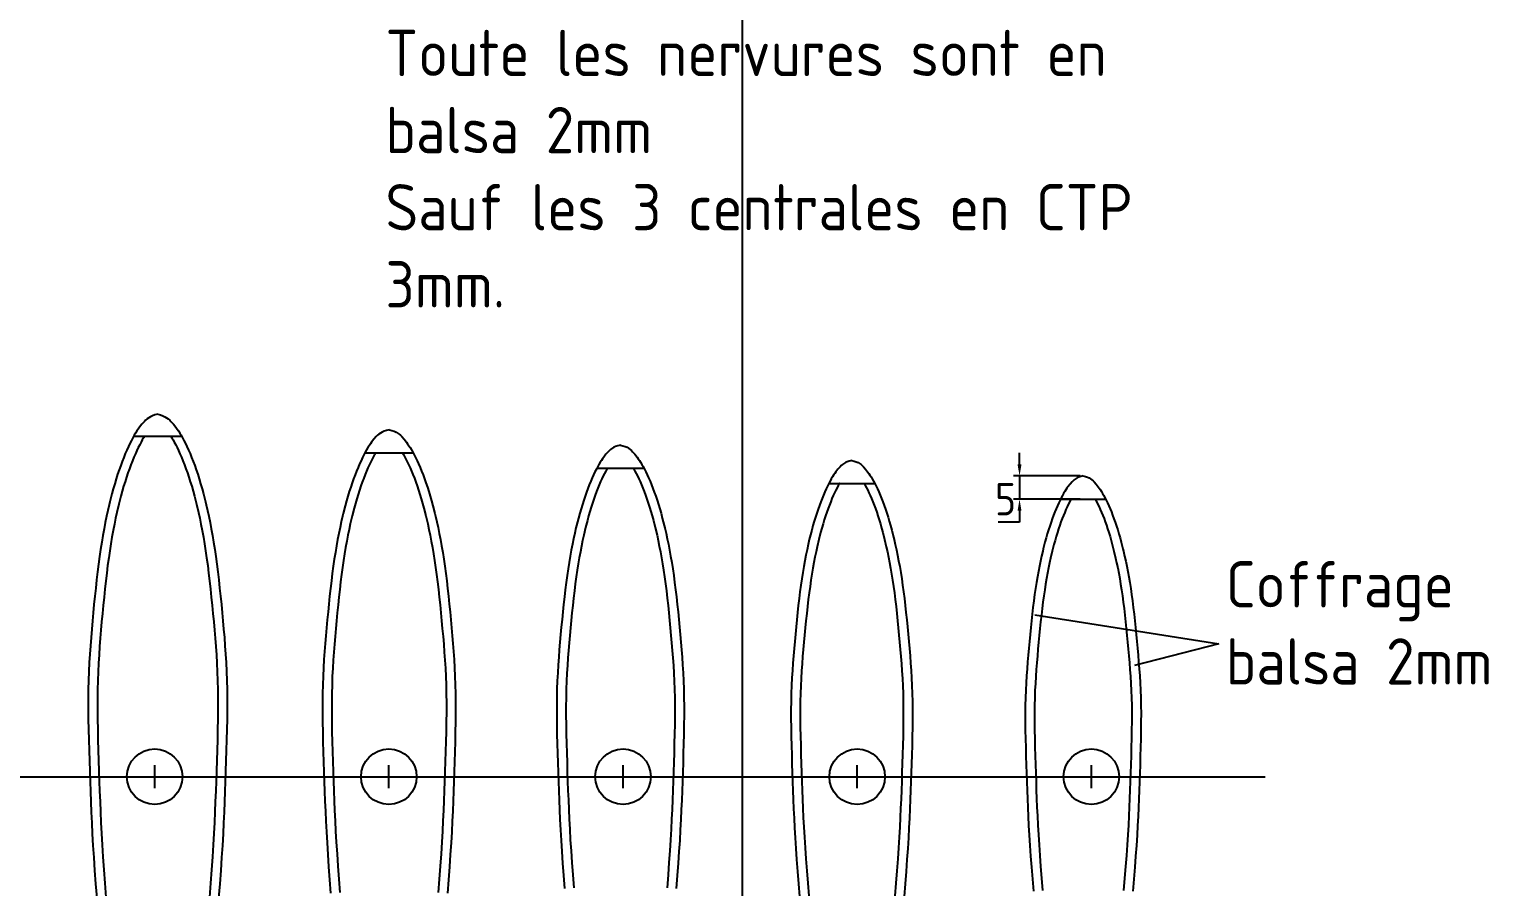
# Model space of a CAD drawing. Extents: x 426 to 4535, y 0 to 2050.
# Drawn here: x 2172.2 to 2487.7, y 1161.2 to 1346.6 of the extents above; entities that cross this region are included whole.
import ezdxf

# ---------------------------------------------------------------- set-up
doc = ezdxf.new("R2010")
doc.units = 0
doc.layers.get('0').update_dxf_attribs({"linetype": 'CONTINUOUS'})
doc.layers.get('DEFPOINTS').update_dxf_attribs({"linetype": 'CONTINUOUS'})
for name, color, linetype in [('DIM', 7, 'CONTINUOUS'), ('NERVAILE', 6, 'CONTINUOUS'), ('PRINT', 9, 'CONTINUOUS')]:
    doc.layers.add(name, color=color, linetype=linetype)
doc.styles.get("Standard").update_dxf_attribs({"font": 'ISOCP', "height": 7})
doc.dimstyles.new('ISO-25', dxfattribs={"dimtxt": 7, "dimasz": 2.5, "dimexe": 1.3, "dimexo": 0.6, "dimgap": 1.5, "dimtad": 0, "dimtih": 1, "dimtoh": 1, "dimdec": 4, "dimtxsty": 'STANDARD', "dimcen": 2.5, "dimazin": 3, "dimtfac": 1, "dimtdec": 4, "dimtmove": 0, "dimatfit": 3, "dimtvp": 1, "dimtolj": 1, "dimtzin": 0})

# ---------------------------------------------------------------- blocks, each defined once
blk = doc.blocks.new('*D34')
at = {"color": 0, "linetype": 'BYBLOCK'}
for p, q in [((2386.26, 1252.5), (2386.26, 1255)), ((2399.4, 1250), (2384.96, 1250)), ((2386.26, 1250), (2386.26, 1245)), ((2399.4, 1245), (2384.96, 1245)), ((2386.26, 1240), (2381.67, 1240)), ((2386.26, 1242.5), (2386.26, 1240))]:
    blk.add_line(p, q, dxfattribs=at)
for points in [[(2385.84, 1252.5), (2386.68, 1252.5), (2386.26, 1250)], [(2385.84, 1242.5), (2386.68, 1242.5), (2386.26, 1245)]]:
    blk.add_solid(points, dxfattribs=at)
at = {"layer": 'DEFPOINTS', "color": 0, "linetype": 'BYBLOCK'}
for p in [(2400, 1250), (2386.26, 1245), (2400, 1245)]:
    blk.add_point(p, dxfattribs=at)
at = {"color": 0, "linetype": 'BYBLOCK', "insert": (2383.22, 1245), "char_height": 7, "attachment_point": 5}
blk.add_mtext('\\A1;5', dxfattribs=at)

msp = doc.modelspace()

# ---------------------------------------------------------------- linework, layer by layer
at = {"layer": 'DIM'}
for p, q in [((2389.53371, 1220.0103), (2429.30432, 1213.75489)), ((2429.30432, 1213.75489), (2411.14136, 1209.06333))]:
    msp.add_line(p, q, dxfattribs=at)
at = {"layer": 'DIM', "linetype": 'CONTINUOUS'}
for p, q in [((2199.35173, 1182.49999), (2199.35173, 1187.49999)), ((2249.95977, 1182.49999), (2249.95977, 1187.49999)), ((2300.56784, 1182.49999), (2300.56784, 1187.49999)), ((2351.17588, 1182.49999), (2351.17588, 1187.49999)), ((2401.78392, 1182.49999), (2401.78392, 1187.49999)), ((2196.85173, 1184.99999), (2201.85173, 1184.99999)), ((2247.45977, 1184.99999), (2252.45977, 1184.99999)), ((2298.06784, 1184.99999), (2303.06784, 1184.99999)), ((2348.67588, 1184.99999), (2353.67588, 1184.99999)), ((2399.28392, 1184.99999), (2404.28392, 1184.99999))]:
    msp.add_line(p, q, dxfattribs=at)
at = {"layer": 'NERVAILE'}
msp.add_line((1621.14905, 1184.99999), (2439.3407, 1184.99999), dxfattribs=at)
for points in [[(2200.00002, 1263.33334), (2199.39464, 1263.19056), (2198.87458, 1263.01739), (2198.42763, 1262.81663), (2197.70431, 1262.34346), (2197.40354, 1262.07663), (2197.1271, 1261.79336), (2196.60023, 1261.18726), (2196.06935, 1260.51461), (2195.79827, 1260.14027), (2195.52157, 1259.73336), (2195.23786, 1259.28844), (2194.94576, 1258.8001), (2194.64387, 1258.2629), (2194.33139, 1257.67277), (2194.0098, 1257.03106), (2193.68113, 1256.34048), (2193.34744, 1255.60373), (2193.01079, 1254.82353), (2192.67323, 1254.00256), (2192.3368, 1253.14355), (2192.00356, 1252.2492), (2191.67522, 1251.32152), (2191.35211, 1250.35985), (2191.03422, 1249.36282), (2190.72154, 1248.32908), (2190.41408, 1247.25727), (2190.11181, 1246.14602), (2189.66414, 1244.40998), (2189.52285, 1243.79979), (2189.52285, 1243.79979), (2189.52285, 1243.79979), (2189.23625, 1242.56209), (2188.95549, 1241.27952), (2188.68126, 1239.95072), (2188.41421, 1238.57432), (2188.15502, 1237.14897), (2187.90436, 1235.67329), (2187.6629, 1234.14593), (2187.43131, 1232.56552), (2187.21005, 1230.93229), (2186.99869, 1229.25281), (2186.79661, 1227.53523), (2186.60318, 1225.78771), (2186.41777, 1224.0184), (2186.23974, 1222.23547), (2186.06847, 1220.44705), (2185.90332, 1218.66133), (2185.7442, 1216.88326), (2185.59323, 1215.10515), (2185.45305, 1213.31611), (2185.32631, 1211.50525), (2185.21567, 1209.66168), (2185.12378, 1207.77453), (2185.05328, 1205.83291), (2185.00683, 1203.82594), (2184.98608, 1201.7468), (2184.98872, 1199.60503), (2185.01144, 1197.41422), (2185.05091, 1195.188), (2185.10382, 1192.93996), (2185.16687, 1190.6837), (2185.23673, 1188.43285), (2185.31009, 1186.20099), (2185.38474, 1183.99562), (2185.46283, 1181.79974), (2185.54764, 1179.59024), (2185.6424, 1177.34399), (2185.75039, 1175.03789), (2185.87487, 1172.64881), (2186.01908, 1170.15363), (2186.18629, 1167.52925), (2186.37889, 1164.75787), (2186.59577, 1161.843), (2186.83493, 1158.7935)], [(2200.00002, 1263.33334), (2200.60541, 1263.19056), (2201.12547, 1263.01739), (2201.57242, 1262.81663), (2202.29574, 1262.34346), (2202.59652, 1262.07663), (2202.87295, 1261.79336), (2203.39983, 1261.18726), (2203.9307, 1260.51461), (2204.20179, 1260.14028), (2204.47849, 1259.73337), (2204.7622, 1259.28845), (2205.0543, 1258.80011), (2205.35618, 1258.2629), (2205.66866, 1257.67277), (2205.99026, 1257.03107), (2206.31893, 1256.34049), (2206.65262, 1255.60374), (2206.98927, 1254.82354), (2207.32683, 1254.00257), (2207.66326, 1253.14356), (2207.9965, 1252.24921), (2208.32485, 1251.32153), (2208.64796, 1250.35986), (2208.96585, 1249.36284), (2209.27853, 1248.32909), (2209.58599, 1247.25728), (2209.88826, 1246.14603), (2210.33593, 1244.40999), (2210.47723, 1243.7998), (2210.47723, 1243.7998), (2210.47723, 1243.7998), (2210.76383, 1242.56211), (2211.04459, 1241.27954), (2211.31882, 1239.95074), (2211.58587, 1238.57434), (2211.84507, 1237.14898), (2212.09573, 1235.67331), (2212.33719, 1234.14595), (2212.56878, 1232.56554), (2212.79005, 1230.93231), (2213.00141, 1229.25283), (2213.20348, 1227.53525), (2213.39692, 1225.78773), (2213.58233, 1224.01842), (2213.76036, 1222.23548), (2213.93164, 1220.44707), (2214.09679, 1218.66135), (2214.25591, 1216.88328), (2214.40689, 1215.10517), (2214.54707, 1213.31613), (2214.67381, 1211.50527), (2214.78445, 1209.6617), (2214.87635, 1207.77455), (2214.94685, 1205.83293), (2214.9933, 1203.82596), (2215.01405, 1201.74682), (2215.01141, 1199.60505), (2214.9887, 1197.41424), (2214.94923, 1195.18802), (2214.89632, 1192.93998), (2214.83328, 1190.68372), (2214.76342, 1188.43287), (2214.69006, 1186.20101), (2214.61542, 1183.99564), (2214.53733, 1181.79976), (2214.45253, 1179.59026), (2214.35776, 1177.34401), (2214.24978, 1175.03791), (2214.12531, 1172.64883), (2213.9811, 1170.15365), (2213.81389, 1167.52927), (2213.62129, 1164.75789), (2213.40442, 1161.84302), (2213.16526, 1158.79352)], [(2250.00003, 1260.00001), (2249.41987, 1259.86317), (2248.92147, 1259.69722), (2248.49315, 1259.50482), (2247.79996, 1259.05137), (2247.51173, 1258.79566), (2247.2468, 1258.52419), (2246.74189, 1257.94335), (2246.23313, 1257.29872), (2245.97334, 1256.93998), (2245.70817, 1256.55003), (2245.43628, 1256.12365), (2245.15635, 1255.65565), (2244.86705, 1255.14083), (2244.56759, 1254.57529), (2244.25939, 1253.96032), (2243.94442, 1253.29852), (2243.62464, 1252.59247), (2243.30201, 1251.84477), (2242.97851, 1251.05801), (2242.6561, 1250.23479), (2242.33675, 1249.3777), (2242.02209, 1248.48868), (2241.71244, 1247.56708), (2241.40779, 1246.6116), (2241.10815, 1245.62093), (2240.81349, 1244.59377), (2240.52382, 1243.52882), (2240.09481, 1241.86512), (2239.9594, 1241.28036), (2239.9594, 1241.28036), (2239.9594, 1241.28036), (2239.68474, 1240.09423), (2239.41568, 1238.8651), (2239.15287, 1237.59167), (2238.89695, 1236.27262), (2238.64856, 1234.90665), (2238.40835, 1233.49246), (2238.17695, 1232.02874), (2237.95501, 1230.51418), (2237.74296, 1228.949), (2237.54041, 1227.3395), (2237.34676, 1225.69349), (2237.16139, 1224.01878), (2236.9837, 1222.32319), (2236.81309, 1220.61454), (2236.64895, 1218.90065), (2236.49068, 1217.18933), (2236.3382, 1215.48535), (2236.19351, 1213.78133), (2236.05917, 1212.06683), (2235.93772, 1210.33142), (2235.83169, 1208.56467), (2235.74362, 1206.75615), (2235.67606, 1204.89543), (2235.63155, 1202.97208), (2235.61167, 1200.97957), (2235.6142, 1198.92704), (2235.63596, 1196.82752), (2235.67379, 1194.69406), (2235.7245, 1192.53968), (2235.78492, 1190.37744), (2235.85187, 1188.22037), (2235.92217, 1186.08151), (2235.99371, 1183.96803), (2236.06855, 1181.86364), (2236.14982, 1179.7462), (2236.24064, 1177.59355), (2236.34413, 1175.38353), (2236.46342, 1173.094), (2236.60162, 1170.70279), (2236.76187, 1168.18775), (2236.94644, 1165.53185), (2237.15428, 1162.73843), (2237.38348, 1159.81599)], [(2250.00003, 1260.00001), (2250.58019, 1259.86317), (2251.07858, 1259.69722), (2251.50691, 1259.50483), (2252.20009, 1259.05137), (2252.48833, 1258.79566), (2252.75325, 1258.5242), (2253.25817, 1257.94335), (2253.76692, 1257.29873), (2254.02672, 1256.93999), (2254.29189, 1256.55003), (2254.56377, 1256.12365), (2254.84371, 1255.65566), (2255.13301, 1255.14084), (2255.43247, 1254.5753), (2255.74067, 1253.96033), (2256.05565, 1253.29852), (2256.37543, 1252.59248), (2256.69805, 1251.84478), (2257.02155, 1251.05802), (2257.34396, 1250.2348), (2257.66332, 1249.37771), (2257.97798, 1248.48869), (2258.28763, 1247.56709), (2258.59228, 1246.61161), (2258.89192, 1245.62094), (2259.18658, 1244.59378), (2259.47625, 1243.52884), (2259.90527, 1241.86513), (2260.04068, 1241.28037), (2260.04068, 1241.28037), (2260.04068, 1241.28037), (2260.31534, 1240.09424), (2260.5844, 1238.86511), (2260.84721, 1237.59168), (2261.10313, 1236.27263), (2261.35152, 1234.90667), (2261.59174, 1233.49248), (2261.82314, 1232.02876), (2262.04508, 1230.5142), (2262.25713, 1228.94902), (2262.45968, 1227.33952), (2262.65334, 1225.6935), (2262.83871, 1224.01879), (2263.0164, 1222.32321), (2263.18702, 1220.61456), (2263.35116, 1218.90067), (2263.50943, 1217.18935), (2263.66192, 1215.48537), (2263.8066, 1213.78134), (2263.94095, 1212.06684), (2264.0624, 1210.33144), (2264.16844, 1208.56469), (2264.2565, 1206.75617), (2264.32407, 1204.89545), (2264.36858, 1202.9721), (2264.38847, 1200.97959), (2264.38594, 1198.92706), (2264.36418, 1196.82754), (2264.32635, 1194.69407), (2264.27565, 1192.5397), (2264.21523, 1190.37746), (2264.14828, 1188.22039), (2264.07798, 1186.08152), (2264.00645, 1183.96805), (2263.93161, 1181.86366), (2263.85034, 1179.74622), (2263.75953, 1177.59357), (2263.65604, 1175.38355), (2263.53676, 1173.09402), (2263.39855, 1170.70281), (2263.23831, 1168.18777), (2263.05374, 1165.53186), (2262.84591, 1162.73845), (2262.61671, 1159.81601)], [(2197.15426, 1258.57394), (2196.93957, 1258.23725), (2196.67605, 1257.79669), (2196.39968, 1257.30489), (2196.10938, 1256.75665), (2195.80694, 1256.15318), (2195.49517, 1255.49809), (2195.17669, 1254.79492), (2194.85397, 1254.047), (2194.52936, 1253.25755), (2194.20513, 1252.42968), (2193.88345, 1251.56634), (2193.56596, 1250.66933), (2193.25289, 1249.73755), (2192.94424, 1248.76951), (2192.64005, 1247.7638), (2192.34034, 1246.71903), (2192.04516, 1245.63383), (2191.60699, 1243.93461), (2191.18741, 1242.12265), (2190.91179, 1240.86355), (2190.64238, 1239.55812), (2190.37984, 1238.20494), (2190.12483, 1236.80259), (2189.87804, 1235.34967), (2189.64013, 1233.84478), (2189.41175, 1232.28627), (2189.19321, 1230.67318), (2188.98405, 1229.0111), (2188.78372, 1227.30837), (2188.59169, 1225.57347), (2188.40739, 1223.81482), (2188.23025, 1222.04077), (2188.05967, 1220.25963), (2187.89509, 1218.4801), (2187.73665, 1216.70953), (2187.58661, 1214.94243), (2187.44759, 1213.16817), (2187.32212, 1211.37552), (2187.21275, 1209.55314), (2187.12201, 1207.68961), (2187.05244, 1205.77349), (2187.0066, 1203.79282), (2186.9861, 1201.73805), (2186.98871, 1199.61663), (2187.01125, 1197.44232), (2187.05049, 1195.22926), (2187.10316, 1192.99142), (2187.166, 1190.74266), (2187.23571, 1188.49672), (2187.30898, 1186.26767), (2187.38354, 1184.06499), (2187.46147, 1181.87364), (2187.54602, 1179.67074), (2187.64043, 1177.43292), (2187.74796, 1175.1367), (2187.87186, 1172.75854), (2188.01541, 1170.27492), (2188.18188, 1167.66217), (2188.37374, 1164.9014), (2188.58996, 1161.99539), (2188.82855, 1158.95313)], [(2194.81867, 1258.57394), (2205.18139, 1258.57394)], [(2202.8458, 1258.57394), (2203.06049, 1258.23725), (2203.32401, 1257.7967), (2203.60038, 1257.3049), (2203.89068, 1256.75666), (2204.19311, 1256.15319), (2204.50489, 1255.4981), (2204.82337, 1254.79492), (2205.14609, 1254.04701), (2205.4707, 1253.25756), (2205.79493, 1252.42968), (2206.11662, 1251.56634), (2206.43411, 1250.66933), (2206.74718, 1249.73756), (2207.05583, 1248.76952), (2207.36002, 1247.76381), (2207.65973, 1246.71904), (2207.95491, 1245.63384), (2208.39309, 1243.93463), (2208.81267, 1242.12266), (2209.08829, 1240.86357), (2209.3577, 1239.55813), (2209.62025, 1238.20495), (2209.87525, 1236.8026), (2210.12205, 1235.34968), (2210.35996, 1233.8448), (2210.58834, 1232.28629), (2210.80688, 1230.67319), (2211.01605, 1229.01111), (2211.21638, 1227.30838), (2211.40842, 1225.57348), (2211.59271, 1223.81484), (2211.76986, 1222.04079), (2211.94044, 1220.25965), (2212.10502, 1218.48012), (2212.26347, 1216.70954), (2212.41351, 1214.94245), (2212.55253, 1213.16819), (2212.678, 1211.37554), (2212.78737, 1209.55315), (2212.87812, 1207.68963), (2212.94769, 1205.77351), (2212.99353, 1203.79284), (2213.01404, 1201.73807), (2213.01142, 1199.61664), (2212.98889, 1197.44234), (2212.94965, 1195.22928), (2212.89698, 1192.99144), (2212.83415, 1190.74268), (2212.76444, 1188.49674), (2212.69118, 1186.26769), (2212.61662, 1184.06501), (2212.53869, 1181.87366), (2212.45414, 1179.67076), (2212.35974, 1177.43294), (2212.25221, 1175.13671), (2212.12831, 1172.75856), (2211.98477, 1170.27494), (2211.8183, 1167.66218), (2211.62644, 1164.90141), (2211.41023, 1161.9954), (2211.17164, 1158.95314)], [(2300, 1256.66667), (2299.44507, 1256.53578), (2298.96834, 1256.37705), (2298.55864, 1256.19301), (2297.89559, 1255.75928), (2297.61989, 1255.51468), (2297.36648, 1255.25502), (2296.88352, 1254.69943), (2296.39688, 1254.08283), (2296.14839, 1253.73969), (2295.89475, 1253.36669), (2295.63468, 1252.95885), (2295.36692, 1252.5112), (2295.0902, 1252.01876), (2294.80376, 1251.47781), (2294.50896, 1250.88958), (2294.20768, 1250.25655), (2293.9018, 1249.5812), (2293.5932, 1248.86601), (2293.28377, 1248.11346), (2292.97538, 1247.32603), (2292.66991, 1246.5062), (2292.36893, 1245.65583), (2292.07274, 1244.7743), (2291.78134, 1243.86036), (2291.49473, 1242.91276), (2291.21288, 1241.93027), (2290.9358, 1240.91162), (2290.52544, 1239.32025), (2290.39592, 1238.76091), (2290.39592, 1238.76091), (2290.39592, 1238.76091), (2290.1332, 1237.62636), (2289.87585, 1236.45067), (2289.62446, 1235.2326), (2289.37967, 1233.9709), (2289.14208, 1232.66433), (2288.91231, 1231.31162), (2288.69097, 1229.91154), (2288.47868, 1228.46284), (2288.27585, 1226.96571), (2288.08211, 1225.42618), (2287.89687, 1223.85173), (2287.71956, 1222.24984), (2287.5496, 1220.62797), (2287.38641, 1218.99362), (2287.22941, 1217.35424), (2287.07802, 1215.71732), (2286.93216, 1214.08743), (2286.79377, 1212.45749), (2286.66527, 1210.81754), (2286.5491, 1209.15758), (2286.44768, 1207.46765), (2286.36344, 1205.73776), (2286.29882, 1203.95794), (2286.25624, 1202.11821), (2286.23722, 1200.21234), (2286.23964, 1198.24905), (2286.26046, 1196.24081), (2286.29664, 1194.2001), (2286.34515, 1192.1394), (2286.40294, 1190.07117), (2286.46698, 1188.00788), (2286.53423, 1185.96201), (2286.60265, 1183.94043), (2286.67424, 1181.92754), (2286.75198, 1179.90216), (2286.83885, 1177.8431), (2286.93784, 1175.72917), (2287.05194, 1173.53918), (2287.18413, 1171.25194), (2287.33741, 1168.84625), (2287.51396, 1166.30582), (2287.71276, 1163.63386), (2287.932, 1160.83848)], [(2300, 1256.66667), (2300.55493, 1256.53578), (2301.03166, 1256.37705), (2301.44136, 1256.19302), (2302.10441, 1255.75928), (2302.38012, 1255.51469), (2302.63352, 1255.25502), (2303.11648, 1254.69943), (2303.60312, 1254.08284), (2303.85161, 1253.73969), (2304.10526, 1253.36669), (2304.36532, 1252.95885), (2304.63308, 1252.5112), (2304.90981, 1252.01877), (2305.19625, 1251.47782), (2305.49105, 1250.88958), (2305.79233, 1250.25655), (2306.09821, 1249.5812), (2306.40681, 1248.86601), (2306.71624, 1248.11347), (2307.02463, 1247.32604), (2307.3301, 1246.50621), (2307.63109, 1245.65584), (2307.92728, 1244.77431), (2308.21867, 1243.86037), (2308.50529, 1242.91278), (2308.78714, 1241.93028), (2309.06422, 1240.91163), (2309.47458, 1239.32026), (2309.6041, 1238.76093), (2309.6041, 1238.76093), (2309.6041, 1238.76093), (2309.86682, 1237.62637), (2310.12418, 1236.45068), (2310.37557, 1235.23262), (2310.62036, 1233.97092), (2310.85795, 1232.66434), (2311.08773, 1231.31164), (2311.30907, 1229.91156), (2311.52136, 1228.46285), (2311.72419, 1226.96572), (2311.91793, 1225.4262), (2312.10317, 1223.85175), (2312.28048, 1222.24986), (2312.45045, 1220.62799), (2312.61364, 1218.99363), (2312.77065, 1217.35426), (2312.92204, 1215.71734), (2313.0679, 1214.08745), (2313.20629, 1212.45751), (2313.33479, 1210.81755), (2313.45097, 1209.1576), (2313.55239, 1207.46767), (2313.63663, 1205.73778), (2313.70126, 1203.95796), (2313.74384, 1202.11823), (2313.76286, 1200.21236), (2313.76044, 1198.24907), (2313.73962, 1196.24083), (2313.70344, 1194.20012), (2313.65494, 1192.13942), (2313.59715, 1190.07119), (2313.53312, 1188.0079), (2313.46587, 1185.96203), (2313.39744, 1183.94044), (2313.32586, 1181.92756), (2313.24813, 1179.90218), (2313.16126, 1177.84312), (2313.06227, 1175.72919), (2312.94818, 1173.5392), (2312.81598, 1171.25195), (2312.66271, 1168.84627), (2312.48616, 1166.30584), (2312.28736, 1163.63388), (2312.06813, 1160.8385)], [(2247.09465, 1255), (2246.88665, 1254.65224), (2246.62285, 1254.18283), (2246.34558, 1253.65918), (2246.05654, 1253.08244), (2245.75846, 1252.45613), (2245.45388, 1251.78365), (2245.14519, 1251.06824), (2244.83465, 1250.313), (2244.52443, 1249.52092), (2244.21664, 1248.69484), (2243.91283, 1247.83649), (2243.61322, 1246.94478), (2243.31782, 1246.01828), (2243.02665, 1245.05564), (2242.73976, 1244.05553), (2242.45717, 1243.01663), (2242.03765, 1241.38975), (2241.6359, 1239.65479), (2241.37199, 1238.44913), (2241.114, 1237.19906), (2240.86258, 1235.90323), (2240.61837, 1234.56027), (2240.38202, 1233.16884), (2240.15418, 1231.72759), (2239.93545, 1230.23493), (2239.72613, 1228.68989), (2239.52577, 1227.09779), (2239.33386, 1225.46662), (2239.14989, 1223.80454), (2238.97332, 1222.11961), (2238.8036, 1220.41985), (2238.64015, 1218.71322), (2238.48246, 1217.0081), (2238.33064, 1215.31161), (2238.18689, 1213.61861), (2238.05371, 1211.91889), (2237.93353, 1210.20169), (2237.82877, 1208.45612), (2237.74186, 1206.67123), (2237.67522, 1204.83601), (2237.63132, 1202.93896), (2237.61168, 1200.97083), (2237.61418, 1198.93864), (2237.63578, 1196.85562), (2237.67337, 1194.73531), (2237.72384, 1192.59114), (2237.78405, 1190.43639), (2237.85085, 1188.28424), (2237.92106, 1186.14819), (2237.99251, 1184.0374), (2238.06719, 1181.93754), (2238.1482, 1179.82671), (2238.23867, 1177.68248), (2238.34169, 1175.48234), (2238.46041, 1173.20373), (2238.59795, 1170.82408), (2238.75746, 1168.32067), (2238.94129, 1165.67537), (2239.14847, 1162.89082), (2239.3771, 1159.97562)], [(2244.79248, 1255), (2255.20759, 1255)], [(2252.90541, 1255), (2253.11342, 1254.65225), (2253.37721, 1254.18283), (2253.65449, 1253.65918), (2253.94352, 1253.08245), (2254.24161, 1252.45613), (2254.54618, 1251.78366), (2254.85487, 1251.06825), (2255.16542, 1250.31301), (2255.47563, 1249.52092), (2255.78343, 1248.69485), (2256.08724, 1247.83649), (2256.38685, 1246.94479), (2256.68225, 1246.01829), (2256.97342, 1245.05565), (2257.26032, 1244.05554), (2257.54291, 1243.01664), (2257.96243, 1241.38977), (2258.36418, 1239.6548), (2258.6281, 1238.44914), (2258.88609, 1237.19908), (2259.13751, 1235.90324), (2259.38171, 1234.56028), (2259.61807, 1233.16885), (2259.84591, 1231.7276), (2260.06465, 1230.23495), (2260.27397, 1228.6899), (2260.47433, 1227.0978), (2260.66624, 1225.46664), (2260.85021, 1223.80455), (2261.02679, 1222.11962), (2261.19651, 1220.41987), (2261.35996, 1218.71324), (2261.51766, 1217.00812), (2261.66947, 1215.31163), (2261.81322, 1213.61862), (2261.94641, 1211.91891), (2262.06659, 1210.20171), (2262.17135, 1208.45614), (2262.25827, 1206.67124), (2262.32491, 1204.83602), (2262.36882, 1202.93898), (2262.38846, 1200.97084), (2262.38595, 1198.93866), (2262.36436, 1196.85563), (2262.32677, 1194.73533), (2262.2763, 1192.59116), (2262.2161, 1190.43641), (2262.1493, 1188.28426), (2262.07909, 1186.1482), (2262.00765, 1184.03741), (2261.93297, 1181.93755), (2261.85196, 1179.82672), (2261.7615, 1177.6825), (2261.65847, 1175.48236), (2261.53976, 1173.20374), (2261.40223, 1170.82409), (2261.24272, 1168.32069), (2261.05889, 1165.67539), (2260.85172, 1162.89083), (2260.62309, 1159.97564)], [(2350, 1253.33333), (2349.47029, 1253.2084), (2349.01523, 1253.05688), (2348.62415, 1252.88121), (2347.99125, 1252.46719), (2347.72807, 1252.23371), (2347.48619, 1251.98585), (2347.02518, 1251.45551), (2346.56066, 1250.86694), (2346.32346, 1250.5394), (2346.08135, 1250.18335), (2345.8331, 1249.79405), (2345.57752, 1249.36675), (2345.31337, 1248.8967), (2345.03995, 1248.38033), (2344.75855, 1247.81884), (2344.47097, 1247.21458), (2344.17899, 1246.56993), (2343.88442, 1245.88725), (2343.58905, 1245.16891), (2343.29468, 1244.41727), (2343.00309, 1243.63471), (2342.71579, 1242.82299), (2342.43307, 1241.98153), (2342.15492, 1241.10913), (2341.88133, 1240.20461), (2341.6123, 1239.26677), (2341.34781, 1238.29443), (2340.9561, 1236.77539), (2340.83247, 1236.24148), (2340.83247, 1236.24148), (2340.83247, 1236.24148), (2340.58169, 1235.15849), (2340.33604, 1234.03625), (2340.09608, 1232.87354), (2339.86241, 1231.6692), (2339.63562, 1230.42201), (2339.41629, 1229.13079), (2339.20502, 1227.79435), (2339.00237, 1226.41149), (2338.80877, 1224.98242), (2338.62383, 1223.51287), (2338.44702, 1222.00999), (2338.27776, 1220.48091), (2338.11553, 1218.93276), (2337.95975, 1217.37269), (2337.80989, 1215.80783), (2337.66538, 1214.24532), (2337.52615, 1212.68952), (2337.39405, 1211.13367), (2337.2714, 1209.56825), (2337.1605, 1207.98375), (2337.06369, 1206.37063), (2336.98328, 1204.71938), (2336.9216, 1203.02046), (2336.88095, 1201.26436), (2336.8628, 1199.44511), (2336.86511, 1197.57106), (2336.88499, 1195.65411), (2336.91952, 1193.70616), (2336.96582, 1191.73912), (2337.02099, 1189.7649), (2337.08211, 1187.7954), (2337.14631, 1185.84253), (2337.21162, 1183.91283), (2337.27996, 1181.99144), (2337.35416, 1180.05812), (2337.43708, 1178.09266), (2337.53157, 1176.07481), (2337.64049, 1173.98437), (2337.76667, 1171.80109), (2337.91299, 1169.50476), (2338.08151, 1167.0798), (2338.27127, 1164.52929), (2338.48054, 1161.86097), (2338.70758, 1159.08258)], [(2350, 1253.33333), (2350.52971, 1253.2084), (2350.98477, 1253.05688), (2351.37585, 1252.88121), (2352.00876, 1252.46719), (2352.27193, 1252.23372), (2352.51381, 1251.98585), (2352.97483, 1251.45552), (2353.43934, 1250.86695), (2353.67654, 1250.5394), (2353.91866, 1250.18336), (2354.1669, 1249.79406), (2354.42249, 1249.36675), (2354.68664, 1248.8967), (2354.96006, 1248.38034), (2355.24146, 1247.81885), (2355.52904, 1247.21459), (2355.82102, 1246.56994), (2356.11559, 1245.88726), (2356.41096, 1245.16891), (2356.70533, 1244.41728), (2356.99692, 1243.63472), (2357.28422, 1242.823), (2357.56694, 1241.98154), (2357.8451, 1241.10914), (2358.11869, 1240.20462), (2358.38772, 1239.26678), (2358.65221, 1238.29444), (2359.04392, 1236.7754), (2359.16755, 1236.24149), (2359.16755, 1236.24149), (2359.16755, 1236.24149), (2359.41833, 1235.15851), (2359.66399, 1234.03626), (2359.90395, 1232.87356), (2360.13762, 1231.66921), (2360.36441, 1230.42202), (2360.58374, 1229.13081), (2360.79502, 1227.79437), (2360.99766, 1226.41151), (2361.19127, 1224.98243), (2361.37621, 1223.51289), (2361.55303, 1222.01), (2361.72228, 1220.48092), (2361.88452, 1218.93278), (2362.0403, 1217.37271), (2362.19016, 1215.80785), (2362.33467, 1214.24534), (2362.4739, 1212.68953), (2362.606, 1211.13369), (2362.72866, 1209.56827), (2362.83956, 1207.98377), (2362.93637, 1206.37065), (2363.01678, 1204.7194), (2363.07847, 1203.02048), (2363.11912, 1201.26437), (2363.13727, 1199.44513), (2363.13496, 1197.57108), (2363.11509, 1195.65413), (2363.08056, 1193.70618), (2363.03426, 1191.73914), (2362.9791, 1189.76492), (2362.91797, 1187.79542), (2362.85378, 1185.84255), (2362.78847, 1183.91285), (2362.72014, 1181.99145), (2362.64594, 1180.05814), (2362.56302, 1178.09267), (2362.46853, 1176.07483), (2362.35962, 1173.98438), (2362.23344, 1171.80111), (2362.08713, 1169.50477), (2361.91861, 1167.07981), (2361.72885, 1164.52931), (2361.51958, 1161.86099), (2361.29255, 1159.0826)], [(2297.19224, 1251.66667), (2297.09721, 1251.50779), (2296.846, 1251.06076), (2296.58174, 1250.56169), (2296.30611, 1250.0117), (2296.02172, 1249.41416), (2295.73104, 1248.77238), (2295.43638, 1248.08948), (2295.13991, 1247.36844), (2294.84371, 1246.61215), (2294.5498, 1245.82334), (2294.25967, 1245.00364), (2293.97353, 1244.152), (2293.69137, 1243.26704), (2293.41323, 1242.34748), (2293.13915, 1241.39203), (2292.86915, 1240.39943), (2292.46829, 1238.84489), (2292.08437, 1237.18691), (2291.83215, 1236.0347), (2291.58559, 1234.84), (2291.3453, 1233.60152), (2291.11189, 1232.31795), (2290.88598, 1230.988), (2290.6682, 1229.61039), (2290.45912, 1228.18359), (2290.25902, 1226.70659), (2290.06747, 1225.18447), (2289.88398, 1223.62487), (2289.70806, 1222.0356), (2289.53922, 1220.42439), (2289.37691, 1218.79892), (2289.22061, 1217.16681), (2289.06979, 1215.5361), (2288.92461, 1213.91369), (2288.78715, 1212.29477), (2288.65981, 1210.6696), (2288.54491, 1209.02786), (2288.44476, 1207.3591), (2288.36167, 1205.65284), (2288.29798, 1203.89852), (2288.25601, 1202.0851), (2288.23723, 1200.20359), (2288.23963, 1198.26065), (2288.26028, 1196.26891), (2288.29623, 1194.24136), (2288.34449, 1192.19086), (2288.40207, 1190.13012), (2288.46596, 1188.07176), (2288.53312, 1186.0287), (2288.60145, 1184.0098), (2288.67288, 1182.00143), (2288.75036, 1179.98266), (2288.83687, 1177.93203), (2288.9354, 1175.82798), (2289.04893, 1173.64891), (2289.18046, 1171.37323), (2289.333, 1168.97917), (2289.50881, 1166.44935), (2289.70695, 1163.78624), (2289.92562, 1160.99811)], [(2294.90376, 1251.66667), (2305.09625, 1251.66667)], [(2302.80776, 1251.66667), (2302.90279, 1251.50779), (2303.15401, 1251.06076), (2303.41827, 1250.5617), (2303.6939, 1250.0117), (2303.97829, 1249.41416), (2304.26897, 1248.77238), (2304.56363, 1248.08949), (2304.86011, 1247.36845), (2305.15631, 1246.61216), (2305.45022, 1245.82335), (2305.74035, 1245.00365), (2306.02649, 1244.15201), (2306.30865, 1243.26705), (2306.58679, 1242.34749), (2306.86088, 1241.39204), (2307.13087, 1240.39944), (2307.53174, 1238.8449), (2307.91566, 1237.18693), (2308.16788, 1236.03471), (2308.41444, 1234.84001), (2308.65474, 1233.60153), (2308.88814, 1232.31796), (2309.11405, 1230.98801), (2309.33184, 1229.61041), (2309.54092, 1228.1836), (2309.74102, 1226.7066), (2309.93258, 1225.18449), (2310.11607, 1223.62488), (2310.29198, 1222.03561), (2310.46083, 1220.42441), (2310.62314, 1218.79894), (2310.77945, 1217.16683), (2310.93026, 1215.53611), (2311.07545, 1213.91371), (2311.21291, 1212.29479), (2311.34025, 1210.66962), (2311.45516, 1209.02787), (2311.55531, 1207.35912), (2311.6384, 1205.65285), (2311.7021, 1203.89853), (2311.74407, 1202.08511), (2311.76284, 1200.20361), (2311.76045, 1198.26066), (2311.7398, 1196.26892), (2311.70386, 1194.24138), (2311.6556, 1192.19088), (2311.59802, 1190.13014), (2311.53414, 1188.07177), (2311.46698, 1186.02871), (2311.39865, 1184.00981), (2311.32722, 1182.00145), (2311.24974, 1179.98268), (2311.16323, 1177.93204), (2311.06471, 1175.82799), (2310.95118, 1173.64893), (2310.81965, 1171.37324), (2310.66712, 1168.97918), (2310.49131, 1166.44936), (2310.29317, 1163.78626), (2310.07451, 1160.99812)], [(2400.00003, 1250.00001), (2399.49555, 1249.88102), (2399.06216, 1249.73672), (2398.6897, 1249.56941), (2398.08693, 1249.17511), (2397.83629, 1248.95275), (2397.60593, 1248.71669), (2397.16687, 1248.21161), (2396.72447, 1247.65107), (2396.49857, 1247.33912), (2396.26798, 1247.00002), (2396.03156, 1246.62926), (2395.78814, 1246.22231), (2395.53658, 1245.77464), (2395.27618, 1245.28286), (2395.00818, 1244.74811), (2394.73429, 1244.17263), (2394.45622, 1243.55867), (2394.17567, 1242.9085), (2393.89437, 1242.22436), (2393.61401, 1241.50852), (2393.33631, 1240.76322), (2393.06269, 1239.99016), (2392.79343, 1239.18877), (2392.52853, 1238.35791), (2392.26797, 1237.49646), (2392.01174, 1236.60328), (2391.75986, 1235.67724), (2391.3868, 1234.23054), (2391.26905, 1233.72205), (2391.26905, 1233.72205), (2391.26905, 1233.72205), (2391.03022, 1232.69064), (2390.79626, 1231.62183), (2390.56773, 1230.51449), (2390.34519, 1229.3675), (2390.1292, 1228.1797), (2389.92031, 1226.94997), (2389.7191, 1225.67717), (2389.5261, 1224.36016), (2389.34172, 1222.99914), (2389.16559, 1221.59957), (2388.99719, 1220.16825), (2388.836, 1218.71198), (2388.68149, 1217.23756), (2388.53313, 1215.75178), (2388.3904, 1214.26144), (2388.25278, 1212.77333), (2388.12018, 1211.29161), (2387.99437, 1209.80985), (2387.87755, 1208.31898), (2387.77194, 1206.80993), (2387.67974, 1205.27363), (2387.60316, 1203.701), (2387.54441, 1202.08299), (2387.5057, 1200.41051), (2387.48842, 1198.67789), (2387.49062, 1196.89308), (2387.50954, 1195.06741), (2387.54244, 1193.21222), (2387.58653, 1191.33886), (2387.63907, 1189.45865), (2387.69729, 1187.58293), (2387.75842, 1185.72305), (2387.82063, 1183.88524), (2387.88571, 1182.05535), (2387.95638, 1180.21409), (2388.03535, 1178.34222), (2388.12534, 1176.42047), (2388.22907, 1174.42956), (2388.34925, 1172.35025), (2388.48859, 1170.16327), (2388.64909, 1167.85378), (2388.82982, 1165.42473), (2389.02912, 1162.88347), (2389.24535, 1160.23739)], [(2400.00003, 1250.00001), (2400.50452, 1249.88102), (2400.93791, 1249.73672), (2401.31036, 1249.56942), (2401.91313, 1249.17511), (2402.16378, 1248.95275), (2402.39414, 1248.71669), (2402.8332, 1248.21161), (2403.2756, 1247.65107), (2403.5015, 1247.33912), (2403.73209, 1247.00003), (2403.96851, 1246.62927), (2404.21193, 1246.22231), (2404.4635, 1245.77465), (2404.7239, 1245.28287), (2404.9919, 1244.74812), (2405.26579, 1244.17263), (2405.54386, 1243.55868), (2405.8244, 1242.90851), (2406.10571, 1242.22437), (2406.38606, 1241.50853), (2406.66377, 1240.76323), (2406.93739, 1239.99017), (2407.20665, 1239.18878), (2407.47156, 1238.35792), (2407.73212, 1237.49647), (2407.98834, 1236.60329), (2408.24023, 1235.67725), (2408.61329, 1234.23055), (2408.73104, 1233.72206), (2408.73104, 1233.72206), (2408.73104, 1233.72206), (2408.96987, 1232.69065), (2409.20383, 1231.62184), (2409.43237, 1230.51451), (2409.65491, 1229.36751), (2409.8709, 1228.17971), (2410.07979, 1226.94998), (2410.281, 1225.67718), (2410.474, 1224.36018), (2410.65839, 1222.99915), (2410.83452, 1221.59958), (2411.00292, 1220.16827), (2411.16411, 1218.712), (2411.31862, 1217.23758), (2411.46698, 1215.7518), (2411.60971, 1214.26145), (2411.74734, 1212.77335), (2411.87994, 1211.29163), (2412.00575, 1209.80987), (2412.12257, 1208.319), (2412.22819, 1206.80995), (2412.32039, 1205.27365), (2412.39697, 1203.70102), (2412.45572, 1202.083), (2412.49443, 1200.41052), (2412.51172, 1198.67791), (2412.50952, 1196.8931), (2412.4906, 1195.06743), (2412.45771, 1193.21224), (2412.41362, 1191.33887), (2412.36108, 1189.45866), (2412.30287, 1187.58295), (2412.24173, 1185.72307), (2412.17953, 1183.88526), (2412.11445, 1182.05536), (2412.04379, 1180.21411), (2411.96482, 1178.34224), (2411.87483, 1176.42048), (2411.7711, 1174.42958), (2411.65093, 1172.35027), (2411.51158, 1170.16328), (2411.35109, 1167.8538), (2411.17036, 1165.42474), (2410.97106, 1162.88349), (2410.75484, 1160.2374)], [(2347.32346, 1248.38951), (2347.30781, 1248.36334), (2347.06917, 1247.93869), (2346.81793, 1247.46422), (2346.5557, 1246.94096), (2346.285, 1246.37219), (2346.00824, 1245.76111), (2345.7276, 1245.11072), (2345.44519, 1244.42389), (2345.16301, 1243.70339), (2344.88298, 1242.95185), (2344.60653, 1242.1708), (2344.33386, 1241.35923), (2344.06494, 1240.51581), (2343.79983, 1239.63932), (2343.53856, 1238.72853), (2343.28116, 1237.78224), (2342.89895, 1236.30003), (2342.53286, 1234.71905), (2342.29234, 1233.62027), (2342.0572, 1232.48094), (2341.82804, 1231.29981), (2341.60543, 1230.07563), (2341.38997, 1228.80717), (2341.18225, 1227.4932), (2340.98281, 1226.13225), (2340.79193, 1224.7233), (2340.60919, 1223.27116), (2340.43412, 1221.78312), (2340.26627, 1220.26667), (2340.10515, 1218.72918), (2339.95026, 1217.178), (2339.80109, 1215.62041), (2339.65715, 1214.0641), (2339.5186, 1212.51578), (2339.38743, 1210.97095), (2339.26593, 1209.42032), (2339.15631, 1207.85403), (2339.06077, 1206.26209), (2338.98152, 1204.63445), (2338.92076, 1202.96104), (2338.88072, 1201.23124), (2338.86281, 1199.43637), (2338.8651, 1197.58266), (2338.8848, 1195.6822), (2338.91911, 1193.74742), (2338.96516, 1191.79059), (2339.02012, 1189.82386), (2339.0811, 1187.85928), (2339.1452, 1185.90921), (2339.21042, 1183.9822), (2339.27859, 1182.06533), (2339.35254, 1180.13863), (2339.43511, 1178.18158), (2339.52914, 1176.17362), (2339.63748, 1174.0941), (2339.763, 1171.92238), (2339.90857, 1169.63767), (2340.07636, 1167.22332), (2340.26546, 1164.68167), (2340.47416, 1162.0206), (2340.70072, 1159.24811)], [(2345.04481, 1248.38951), (2354.9552, 1248.38951)], [(2352.67655, 1248.38951), (2352.6922, 1248.36334), (2352.93083, 1247.93869), (2353.18207, 1247.46422), (2353.44431, 1246.94097), (2353.71501, 1246.3722), (2353.99177, 1245.76112), (2354.27241, 1245.11073), (2354.55482, 1244.4239), (2354.837, 1243.7034), (2355.11703, 1242.95185), (2355.39348, 1242.1708), (2355.66616, 1241.35924), (2355.93507, 1240.51582), (2356.20019, 1239.63933), (2356.46146, 1238.72854), (2356.71886, 1237.78224), (2357.10108, 1236.30004), (2357.46717, 1234.71906), (2357.70769, 1233.62029), (2357.94283, 1232.48095), (2358.17199, 1231.29982), (2358.3946, 1230.07564), (2358.61006, 1228.80718), (2358.81779, 1227.49321), (2359.01722, 1226.13226), (2359.2081, 1224.72331), (2359.39085, 1223.27117), (2359.56592, 1221.78314), (2359.73378, 1220.26668), (2359.8949, 1218.72919), (2360.04979, 1217.17802), (2360.19896, 1215.62042), (2360.3429, 1214.06411), (2360.48146, 1212.5158), (2360.61262, 1210.97096), (2360.73413, 1209.42034), (2360.84375, 1207.85404), (2360.93929, 1206.2621), (2361.01855, 1204.63447), (2361.07931, 1202.96105), (2361.11935, 1201.23125), (2361.13726, 1199.43638), (2361.13498, 1197.58267), (2361.11528, 1195.68222), (2361.08098, 1193.74743), (2361.03492, 1191.7906), (2360.97997, 1189.82387), (2360.91899, 1187.85929), (2360.8549, 1185.90923), (2360.78967, 1183.98222), (2360.7215, 1182.06535), (2360.64756, 1180.13864), (2360.56499, 1178.1816), (2360.47097, 1176.17364), (2360.36263, 1174.09411), (2360.23711, 1171.92239), (2360.09154, 1169.63769), (2359.92376, 1167.22334), (2359.73466, 1164.68169), (2359.52596, 1162.02062), (2359.29941, 1159.24812)], [(2397.39543, 1245.00001), (2397.29238, 1244.81663), (2397.05416, 1244.36675), (2396.80533, 1243.87023), (2396.54833, 1243.33024), (2396.28546, 1242.74985), (2396.01885, 1242.13197), (2395.75051, 1241.47935), (2395.48234, 1240.79464), (2395.2162, 1240.08036), (2394.95343, 1239.33796), (2394.69422, 1238.56647), (2394.43855, 1237.76459), (2394.18647, 1236.93117), (2393.93801, 1236.06504), (2393.6932, 1235.16505), (2393.32964, 1233.75518), (2392.98138, 1232.25119), (2392.75256, 1231.20586), (2392.52885, 1230.12189), (2392.31081, 1228.99811), (2392.09901, 1227.83332), (2391.89399, 1226.62634), (2391.69633, 1225.37602), (2391.50654, 1224.08091), (2391.32488, 1222.74002), (2391.15094, 1221.35786), (2390.98429, 1219.94139), (2390.8245, 1218.49774), (2390.67111, 1217.03398), (2390.52364, 1215.55709), (2390.3816, 1214.07401), (2390.24455, 1212.59211), (2390.11263, 1211.11788), (2389.98775, 1209.64713), (2389.87209, 1208.17105), (2389.76775, 1206.6802), (2389.67682, 1205.16508), (2389.60139, 1203.61608), (2389.54357, 1202.02356), (2389.50547, 1200.37739), (2389.48843, 1198.66915), (2389.4906, 1196.90468), (2389.50936, 1195.09551), (2389.54202, 1193.25348), (2389.58587, 1191.39032), (2389.6382, 1189.5176), (2389.69627, 1187.64681), (2389.75731, 1185.78973), (2389.81943, 1183.95461), (2389.88434, 1182.12924), (2389.95476, 1180.2946), (2390.03338, 1178.43115), (2390.12291, 1176.51927), (2390.22606, 1174.5393), (2390.34557, 1172.47154), (2390.48418, 1170.29618), (2390.64394, 1167.99731), (2390.82401, 1165.57711), (2391.02274, 1163.0431), (2391.23849, 1160.40291)], [(2395.13442, 1245.00001), (2404.86566, 1245.00001)], [(2402.60465, 1245.00001), (2402.70769, 1244.81664), (2402.94591, 1244.36675), (2403.19475, 1243.87024), (2403.45175, 1243.33024), (2403.71462, 1242.74986), (2403.98123, 1242.13198), (2404.24957, 1241.47935), (2404.51774, 1240.79465), (2404.78388, 1240.08037), (2405.04665, 1239.33797), (2405.30586, 1238.56647), (2405.56153, 1237.7646), (2405.81362, 1236.93118), (2406.06208, 1236.06505), (2406.30688, 1235.16506), (2406.67045, 1233.75519), (2407.01871, 1232.2512), (2407.24753, 1231.20587), (2407.47124, 1230.1219), (2407.68928, 1228.99812), (2407.90109, 1227.83333), (2408.10611, 1226.62636), (2408.30378, 1225.37603), (2408.49356, 1224.08092), (2408.67522, 1222.74003), (2408.84916, 1221.35787), (2409.01581, 1219.9414), (2409.17561, 1218.49775), (2409.32901, 1217.03399), (2409.47648, 1215.5571), (2409.61851, 1214.07403), (2409.75557, 1212.59212), (2409.88749, 1211.11789), (2410.01237, 1209.64714), (2410.12803, 1208.17106), (2410.23237, 1206.68022), (2410.32331, 1205.16509), (2410.39874, 1203.61609), (2410.45656, 1202.02358), (2410.49466, 1200.3774), (2410.51171, 1198.66916), (2410.50954, 1196.90469), (2410.49078, 1195.09552), (2410.45813, 1193.2535), (2410.41427, 1191.39033), (2410.36195, 1189.51761), (2410.30389, 1187.64682), (2410.24284, 1185.78975), (2410.18073, 1183.95463), (2410.11581, 1182.12925), (2410.0454, 1180.29461), (2409.96679, 1178.43116), (2409.87726, 1176.51929), (2409.77411, 1174.53931), (2409.6546, 1172.47156), (2409.516, 1170.2962), (2409.35624, 1167.99732), (2409.17617, 1165.57713), (2408.97744, 1163.04312), (2408.7617, 1160.40292)]]:
    msp.add_lwpolyline(points, dxfattribs=at)
for centre in [(2199.35173, 1184.99999), (2249.95977, 1184.99999), (2300.56784, 1184.99999), (2351.17588, 1184.99999), (2401.78392, 1184.99999)]:
    msp.add_circle(centre, 6, dxfattribs=at)
at = {"layer": 'PRINT'}
msp.add_line((2326.34318, 1940.32172), (2326.34318, 40.32172), dxfattribs=at)

# ---------------------------------------------------------------- texts
at = {"layer": 'DIM', "char_height": 10, "attachment_point": 1}
for s, insert, width in [('{Toute les nervures sont en ^Jbalsa 2mm}\\P{Sauf les 3 centrales en CTP ^J3mm.}', (2249.22476, 1346.42675), 185.1747509), ('{Coffrage}\\P{balsa 2mm}\\P', (2430.83229, 1231.5872), 181.9331988)]:
    msp.add_mtext(s, dxfattribs=dict(at, insert=insert, width=width))

# ---------------------------------------------------------------- dimensions: what is measured, and where the dimension line sits
at = {"layer": 'DIM'}
dim = msp.add_linear_dim(base=(2386.26112, 1245.00001), p1=(2400.00003, 1250.00001), p2=(2400.00003, 1245.00001), angle=90, dimstyle='ISO-25', override={"dimtad": 1}, dxfattribs=at)
dim.commit()
dim.dimension.update_dxf_attribs({"geometry": '*D34', "text_midpoint": (2383.21614, 1245.00001)})

doc.saveas('drawing.dxf')
